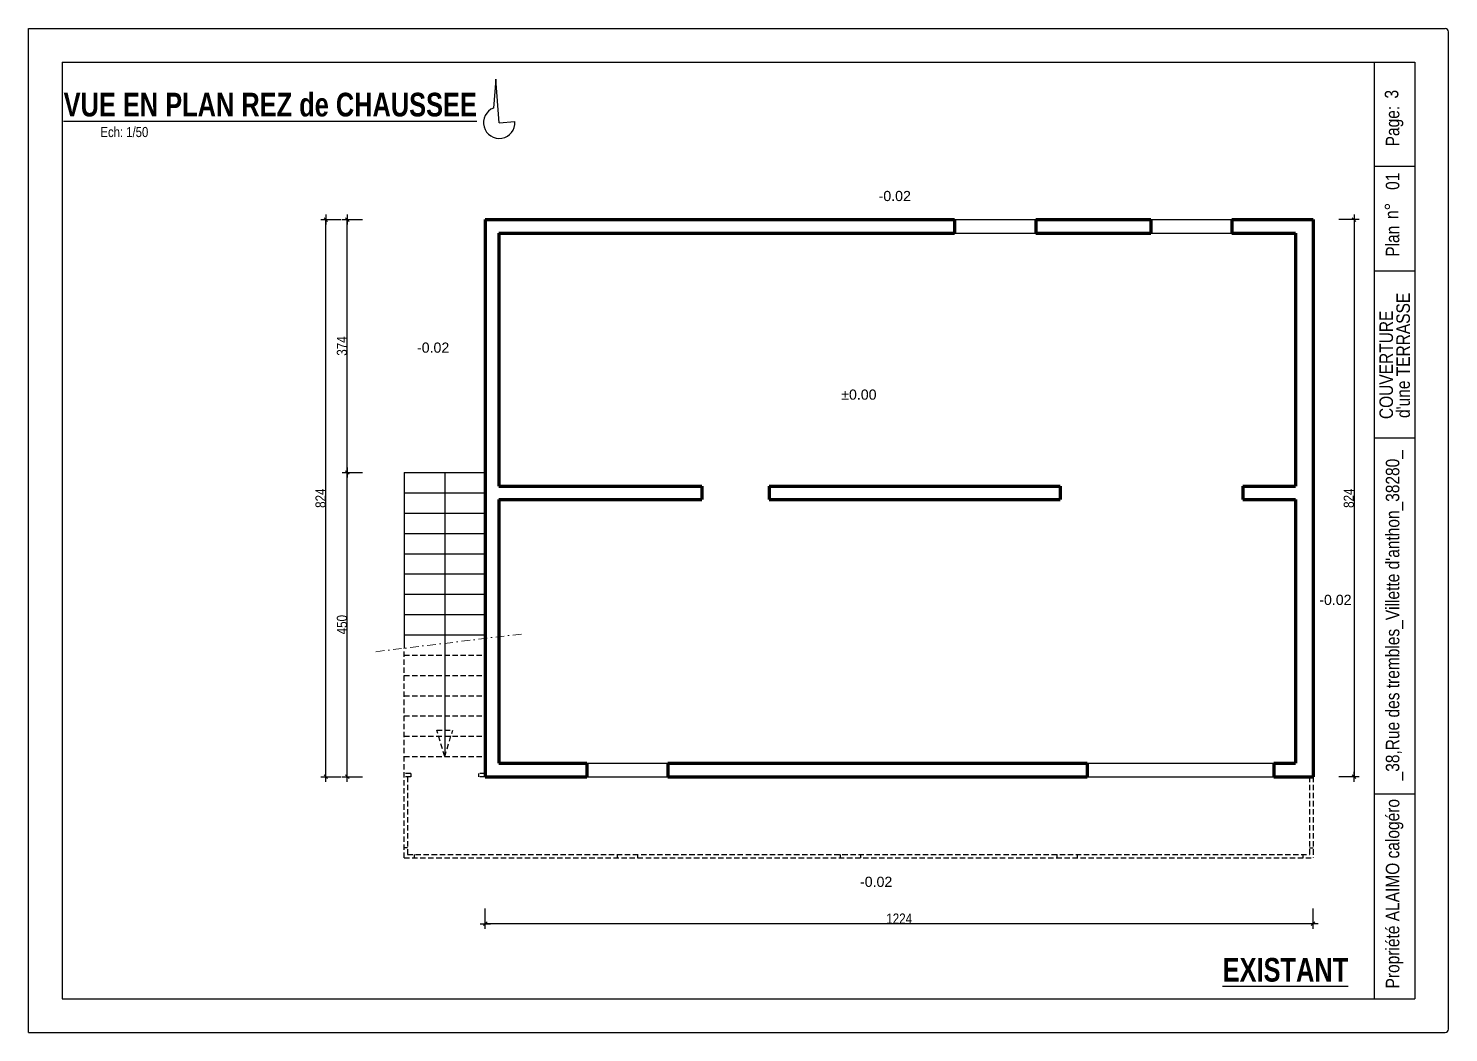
# Model space of a CAD drawing. Header units: centimetres. Extents: x 16433 to 114398, y -50094 to -12305.
# Drawn here: x 48609 to 50709, y -38629 to -37144 of the extents above; entities that cross this region are included whole.
import ezdxf
from ezdxf.enums import TextEntityAlignment as Align

# ---------------------------------------------------------------- set-up
doc = ezdxf.new("R2010")
doc.units = ezdxf.units.CM
doc.header["$LTSCALE"] = 0.5
doc.linetypes.add('CACHE2', pattern=[4.7625, 3.175, -1.5875])
doc.linetypes.add('TIRETPTX2', pattern=[50.8, 25.4, -12.7, 0, -12.7])
doc.layers.get('DEFPOINTS').update_dxf_attribs({"linetype": 'CONTINUOUS'})
for name, color, linetype in [('01_cote_gen', 4, 'CONTINUOUS'), ('01_fenetres', 171, 'CONTINUOUS'), ('01_linteaux', 2, 'CONTINUOUS'), ('01_texte', 230, 'CONTINUOUS'), ('AA_COTES', 2, 'CONTINUOUS')]:
    doc.layers.add(name, color=color, linetype=linetype)
doc.layers.add('01_murs_coup', color=5, linetype='CONTINUOUS', lineweight=60)
doc.layers.add('01_tram_axes', color=2, linetype='TIRETPTX2', lineweight=9)
doc.styles.add('ARIAL', font='arial.ttf')
doc.styles.add('impact', font='impact.ttf')
doc.styles.add('MATTE_TXT', font='arial.ttf')
doc.styles.add('STYLE2', font='ARIALN.TTF')
doc.dimstyles.new('JB50', dxfattribs={"dimscale": 0.1, "dimtxt": 150, "dimasz": 15, "dimexe": 0.1, "dimexo": 0.1, "dimgap": 0.09, "dimtad": 1, "dimdec": 1, "dimdsep": 46, "dimtxsty": 'STYLE2', "dimblk1": 'BOND_G', "dimblk2": 'BOND_D', "dimsah": 1, "dimcen": 1.5, "dimdle": 0.01, "dimse1": 1, "dimse2": 1, "dimclrd": 4, "dimclre": 2, "dimclrt": 6, "dimazin": 2, "dimtfac": 2.333333, "dimtdec": 1, "dimtix": 1, "dimtmove": 2, "dimatfit": 3, "dimldrblk": 'BOND_G', "dimfxl": 1, "dimtolj": 1, "dimtzin": 0, "dimarcsym": 0})

# ---------------------------------------------------------------- blocks, each defined once
blk = doc.blocks.new('BOND_G')
at = {"layer": 'AA_COTES', "color": 0}
for p, q in [((0, -5), (0, 15)), ((5, 0), (-5, 0)), ((1.8, 1.8), (-1.8, -1.8))]:
    blk.add_line(p, q, dxfattribs=at)
blk = doc.blocks.new('BOND_D')
at = {"layer": 'AA_COTES', "color": 0}
for p, q in [((5, 0), (-5, 0)), ((-1.8, -1.8), (1.8, 1.8)), ((0, 5), (0, -15))]:
    blk.add_line(p, q, dxfattribs=at)
blk = doc.blocks.new('*D4500')
at = {"layer": '01_cote_gen', "color": 4, "lineweight": -2, "transparency": 16777216}
blk.add_line((50506.8, -38467.9), (49285.8, -38467.9), dxfattribs=at)
at = {"layer": 'DEFPOINTS', "color": 0}
for p in [(49284.3, -38381.8), (50508.3, -38381.8), (49284.3, -38467.9)]:
    blk.add_point(p, dxfattribs=at)
at = {"layer": '01_cote_gen', "color": 4, "lineweight": -2, "transparency": 16777216, "xscale": 1.5, "yscale": 1.5, "zscale": 1.5, "rotation": 180}
blk.add_blockref('BOND_D', (49284.3, -38467.9), dxfattribs=at)
at = {"layer": '01_cote_gen', "color": 4, "lineweight": -2, "transparency": 16777216, "xscale": 1.5, "yscale": 1.5, "zscale": 1.5}
blk.add_blockref('BOND_G', (50508.3, -38467.9), dxfattribs=at)
at = {"layer": '01_cote_gen', "color": 6, "transparency": 16777216, "insert": (49896.3, -38460.3), "char_height": 15, "attachment_point": 5, "style": 'STYLE2'}
blk.add_mtext('\\A1;1224', dxfattribs=at)
blk = doc.blocks.new('*D4501')
at = {"layer": '01_cote_gen', "color": 4, "lineweight": -2, "transparency": 16777216}
blk.add_line((50568.9, -37428.1), (50568.9, -38249.1), dxfattribs=at)
at = {"layer": 'DEFPOINTS', "color": 0}
for p in [(50433.8, -37426.6), (50433.8, -38250.6), (50568.9, -38250.6)]:
    blk.add_point(p, dxfattribs=at)
at = {"layer": '01_cote_gen', "color": 4, "lineweight": -2, "transparency": 16777216, "xscale": 1.5, "yscale": 1.5, "zscale": 1.5}
for name, p, rotation in [('BOND_G', (50568.9, -37426.6), 90), ('BOND_D', (50568.9, -38250.6), 270)]:
    blk.add_blockref(name, p, dxfattribs=dict(at, rotation=rotation))
at = {"layer": '01_cote_gen', "color": 6, "transparency": 16777216, "insert": (50561.2, -37838.6), "char_height": 15, "attachment_point": 5, "rotation": 90, "style": 'STYLE2'}
blk.add_mtext('\\A1;824', dxfattribs=at)
blk = doc.blocks.new('*D4502')
at = {"layer": '01_murs_coup', "color": 4, "lineweight": -2, "ltscale": 2, "transparency": 16777216}
blk.add_line((49080.1, -38249.1), (49080.1, -37802.1), dxfattribs=at)
at = {"layer": 'DEFPOINTS', "color": 0, "ltscale": 2}
for p in [(49080.1, -37800.6), (49284.3, -37800.6), (49284.3, -38250.6)]:
    blk.add_point(p, dxfattribs=at)
at = {"layer": '01_murs_coup', "color": 4, "lineweight": -2, "ltscale": 2, "transparency": 16777216, "xscale": 1.5, "yscale": 1.5, "zscale": 1.5}
for name, p, rotation in [('BOND_D', (49080.1, -37800.6), 90), ('BOND_G', (49080.1, -38250.6), 270)]:
    blk.add_blockref(name, p, dxfattribs=dict(at, rotation=rotation))
at = {"layer": '01_murs_coup', "color": 6, "ltscale": 2, "transparency": 16777216, "insert": (49072.4, -38025.6), "char_height": 15, "attachment_point": 5, "rotation": 90, "style": 'STYLE2'}
blk.add_mtext('\\A1;450', dxfattribs=at)
blk = doc.blocks.new('*D4503')
at = {"layer": '01_murs_coup', "color": 4, "lineweight": -2, "ltscale": 2, "transparency": 16777216}
blk.add_line((49080.1, -37799.1), (49080.1, -37428.1), dxfattribs=at)
at = {"layer": 'DEFPOINTS', "color": 0, "ltscale": 2}
for p in [(49080.1, -37426.6), (49284.3, -37426.6), (49284.3, -37800.6)]:
    blk.add_point(p, dxfattribs=at)
at = {"layer": '01_murs_coup', "color": 4, "lineweight": -2, "ltscale": 2, "transparency": 16777216, "xscale": 1.5, "yscale": 1.5, "zscale": 1.5}
for name, p, rotation in [('BOND_D', (49080.1, -37426.6), 90), ('BOND_G', (49080.1, -37800.6), 270)]:
    blk.add_blockref(name, p, dxfattribs=dict(at, rotation=rotation))
at = {"layer": '01_murs_coup', "color": 6, "ltscale": 2, "transparency": 16777216, "insert": (49072.4, -37613.6), "char_height": 15, "attachment_point": 5, "rotation": 90, "style": 'STYLE2'}
blk.add_mtext('\\A1;374', dxfattribs=at)
blk = doc.blocks.new('*D4504')
at = {"layer": '01_murs_coup', "color": 4, "lineweight": -2, "ltscale": 2, "transparency": 16777216}
blk.add_line((49048.5, -38249.1), (49048.5, -37428.1), dxfattribs=at)
at = {"layer": 'DEFPOINTS', "color": 0, "ltscale": 2}
for p in [(49048.5, -37426.6), (49284.3, -37426.6), (49284.3, -38250.6)]:
    blk.add_point(p, dxfattribs=at)
at = {"layer": '01_murs_coup', "color": 4, "lineweight": -2, "ltscale": 2, "transparency": 16777216, "xscale": 1.5, "yscale": 1.5, "zscale": 1.5}
for name, p, rotation in [('BOND_D', (49048.5, -37426.6), 90), ('BOND_G', (49048.5, -38250.6), 270)]:
    blk.add_blockref(name, p, dxfattribs=dict(at, rotation=rotation))
at = {"layer": '01_murs_coup', "color": 6, "ltscale": 2, "transparency": 16777216, "insert": (49040.8, -37838.6), "char_height": 15, "attachment_point": 5, "rotation": 90, "style": 'STYLE2'}
blk.add_mtext('\\A1;824', dxfattribs=at)

msp = doc.modelspace()

# ---------------------------------------------------------------- linework, layer by layer
at = {"layer": '01_fenetres', "ltscale": 30}
for p, q in [((48658.71, -37193.865), (48658.71, -38578.865)), ((48658.71, -37193.865), (50658.71, -37193.865)), ((50598.71, -37193.865), (50598.71, -38578.865)), ((50658.71, -37193.865), (50658.71, -38578.865)), ((50658.71, -37347.997), (50598.71, -37347.997)), ((50658.71, -37503.014), (50598.71, -37503.014)), ((50658.71, -37749.931), (50598.71, -37749.931)), ((50658.71, -38276.465), (50598.71, -38276.465)), ((48658.71, -38578.865), (49608.71, -38578.865)), ((48658.71, -38578.865), (49608.71, -38578.865)), ((48658.71, -38578.865), (50658.71, -38578.865))]:
    msp.add_line(p, q, dxfattribs=at)
at = {"layer": '01_linteaux'}
for p, q in [((49978.259, -37426.649), (50098.259, -37426.649)), ((50268.259, -37426.649), (50388.259, -37426.649)), ((49978.259, -37446.649), (50098.259, -37446.649)), ((50268.259, -37446.649), (50388.259, -37446.649)), ((49164.259, -37800.649), (49284.259, -37800.649)), ((49164.259, -37800.649), (49164.259, -38060.525)), ((49224.259, -37800.649), (49224.259, -38220.649)), ((49164.259, -37830.649), (49284.259, -37830.649)), ((49164.259, -37860.649), (49284.259, -37860.649)), ((49164.259, -37890.649), (49284.259, -37890.649)), ((49164.259, -37920.649), (49284.259, -37920.649)), ((49164.259, -37950.649), (49284.259, -37950.649)), ((49164.259, -37980.649), (49284.259, -37980.649)), ((49164.259, -38010.649), (49284.259, -38010.649)), ((49164.259, -38040.649), (49284.259, -38040.649)), ((49434.259, -38230.649), (49554.259, -38230.649)), ((50174.259, -38230.649), (50450.259, -38230.649)), ((49434.259, -38250.649), (49554.259, -38250.649)), ((50174.259, -38250.649), (50450.259, -38250.649))]:
    msp.add_line(p, q, dxfattribs=at)
at = {"layer": '01_linteaux', "linetype": 'CACHE2', "ltscale": 5}
for p, q in [((49164.259, -38370.649), (49164.259, -38060.525)), ((49164.259, -38070.649), (49284.259, -38070.649)), ((49164.259, -38100.649), (49284.259, -38100.649)), ((49164.259, -38130.649), (49284.259, -38130.649)), ((49164.259, -38160.649), (49284.259, -38160.649)), ((49164.259, -38190.649), (49284.259, -38190.649)), ((49224.259, -38220.649), (49212.43, -38181.505)), ((49212.43, -38181.505), (49236.087, -38181.505)), ((49224.259, -38220.649), (49236.087, -38181.505)), ((49164.259, -38220.649), (49284.259, -38220.649)), ((49174.259, -38245.649), (49164.259, -38245.649)), ((49174.259, -38250.649), (49164.259, -38250.649)), ((49169.259, -38250.649), (49169.259, -38365.649)), ((49174.259, -38245.649), (49174.259, -38250.649)), ((49284.259, -38245.649), (49274.259, -38245.649)), ((49274.259, -38245.649), (49274.259, -38250.649)), ((49284.259, -38250.649), (49274.259, -38250.649)), ((50503.259, -38250.649), (50503.259, -38365.649)), ((50508.259, -38250.649), (50508.259, -38370.649)), ((49169.259, -38355.649), (49164.259, -38355.649)), ((49169.259, -38365.649), (50503.259, -38365.649)), ((49179.259, -38365.649), (49179.259, -38370.649)), ((49479.259, -38365.649), (49479.259, -38370.649)), ((49509.259, -38365.649), (49509.259, -38370.649)), ((49809.259, -38365.649), (49809.259, -38370.649)), ((49839.259, -38365.649), (49839.259, -38370.649)), ((50129.259, -38365.649), (50129.259, -38370.649)), ((50159.259, -38365.649), (50159.259, -38370.649)), ((50493.259, -38365.649), (50493.259, -38370.649)), ((50503.259, -38355.649), (50508.259, -38355.649)), ((49164.259, -38370.649), (50508.259, -38370.649))]:
    msp.add_line(p, q, dxfattribs=at)
at = {"layer": '01_murs_coup', "ltscale": 2}
for p, q in [((49284.259, -37426.649), (49284.259, -38250.649)), ((49284.259, -37426.649), (49978.259, -37426.649)), ((49978.259, -37426.649), (49978.259, -37446.649)), ((50098.259, -37426.649), (50098.259, -37446.649)), ((50098.259, -37426.649), (50268.259, -37426.649)), ((50268.259, -37426.649), (50268.259, -37446.649)), ((50388.259, -37426.649), (50388.259, -37446.649)), ((50388.259, -37426.649), (50508.259, -37426.649)), ((50508.259, -37426.649), (50508.259, -38250.649)), ((49304.259, -37446.649), (49304.259, -37820.649)), ((49304.259, -37446.649), (49978.259, -37446.649)), ((50098.259, -37446.649), (50268.259, -37446.649)), ((50388.259, -37446.649), (50482.259, -37446.649)), ((50482.259, -37446.649), (50482.259, -37820.649)), ((49304.259, -37820.649), (49604.259, -37820.649)), ((49604.259, -37820.649), (49604.259, -37840.649)), ((49704.259, -37820.649), (49704.259, -37840.649)), ((49704.259, -37820.649), (50134.259, -37820.649)), ((50134.259, -37820.649), (50134.259, -37840.649)), ((50404.259, -37820.649), (50404.259, -37840.649)), ((50404.259, -37820.649), (50482.259, -37820.649)), ((49304.259, -37840.649), (49604.259, -37840.649)), ((49304.259, -37840.649), (49304.259, -38230.649)), ((49704.259, -37840.649), (50134.259, -37840.649)), ((50404.259, -37840.649), (50482.259, -37840.649)), ((50482.259, -37840.649), (50482.259, -38230.649)), ((49304.259, -38230.649), (49434.259, -38230.649)), ((49434.259, -38230.649), (49434.259, -38250.649)), ((49554.259, -38230.649), (49554.259, -38250.649)), ((49554.259, -38230.649), (50174.259, -38230.649)), ((50174.259, -38230.649), (50174.259, -38250.649)), ((50450.259, -38230.649), (50450.259, -38250.649)), ((50450.259, -38230.649), (50482.259, -38230.649)), ((49284.259, -38250.649), (49434.259, -38250.649)), ((49554.259, -38250.649), (50174.259, -38250.649)), ((50450.259, -38250.649), (50508.259, -38250.649))]:
    msp.add_line(p, q, dxfattribs=at)
at = {"layer": '01_texte', "ltscale": 30}
for p, q in [((48608.71, -37143.865), (49658.71, -37143.865)), ((48608.71, -37143.865), (50703.71, -37143.865)), ((48608.71, -38628.865), (48608.71, -37143.865)), ((50708.71, -38623.865), (50708.71, -37148.865)), ((48608.71, -38628.865), (50703.71, -38628.865))]:
    msp.add_line(p, q, dxfattribs=at)
at = {"layer": '01_texte'}
for p, q in [((49300.124, -37219.002), (49296.577, -37261.579)), ((49304.862, -37283.327), (49300.124, -37219.002)), ((49304.862, -37283.327), (49328.072, -37281.617))]:
    msp.add_line(p, q, dxfattribs=at)
at = {"layer": '01_texte', "ltscale": 30}
for centre, start, end in [((50703.71, -37148.865), 0, 90), ((50703.71, -38623.865), 270, 0)]:
    msp.add_arc(centre, 5, start, end, dxfattribs=at)
at = {"layer": '01_texte'}
msp.add_arc((49304.862, -37283.327), 23.273, 110.854184, 4.213144, dxfattribs=at)
at = {"layer": '01_tram_axes', "linetype": 'TIRETPTX2'}
msp.add_line((49122.568, -38065.597), (49339.405, -38039.216), dxfattribs=at)

# ---------------------------------------------------------------- texts
at = {"layer": '01_texte', "style": 'impact'}
for s, p in [('%%UVUE EN PLAN REZ de CHAUSSEE', (48966.325, -37284.541)), ('%%UEXISTANT', (50467.436, -38563.946))]:
    msp.add_text(s, height=35, dxfattribs=at).set_placement(p, align=Align.BOTTOM_CENTER)
at = {"layer": '01_texte', "style": 'STYLE2'}
for s, p in [('3', (50634.419, -37247.598)), ('Page:', (50635.861, -37318.283)), ('  01', (50635.861, -37395.417)), ('n%%D', (50634.419, -37425.76)), ('Plan', (50635.861, -37481.522)), ("  d'une TERRASSE", (50651.472, -37732.735)), ('COUVERTURE ', (50626.471, -37721.591)), ("_38,Rue des trembles_Villette d'anthon_38280_", (50635.861, -38255.892)), ('Propriété ALAIMO calogéro', (50635.861, -38563.569))]:
    msp.add_text(s, height=20, rotation=90, dxfattribs=at).set_placement(p)
at = {"layer": '01_texte', "style": 'MATTE_TXT', "width": 0.8}
msp.add_text('Ech: 1/50', height=15, dxfattribs=at).set_placement((48750.586, -37309.101), align=Align.BOTTOM_CENTER)
at = {"layer": '01_texte', "style": 'ARIAL'}
for s, p in [('-0.02', (49865.875, -37399.198)), ('-0.02', (49183.284, -37623.431)), ('%%P0.00', (49810.573, -37692.912)), ('-0.02', (50517.456, -37996.456)), ('-0.02', (49838.386, -38413.398))]:
    msp.add_text(s, height=15, dxfattribs=at).set_placement(p)

# ---------------------------------------------------------------- dimensions: what is measured, and where the dimension line sits
at = {"layer": '01_cote_gen'}
dim = msp.add_linear_dim(base=(50568.85, -38250.649), p1=(50433.8, -37426.649), p2=(50433.8, -38250.649), angle=90, dimstyle='JB50', dxfattribs=at)
dim.commit()
dim.dimension.update_dxf_attribs({"geometry": '*D4501', "text_midpoint": (50561.182, -37838.649)})
dim = msp.add_linear_dim(base=(49284.259, -38467.856), p1=(50508.259, -38381.827), p2=(49284.259, -38381.827), dimstyle='JB50', dxfattribs=at)
dim.commit()
dim.dimension.update_dxf_attribs({"geometry": '*D4500', "text_midpoint": (49896.259, -38460.316)})
at = {"layer": '01_murs_coup', "ltscale": 2}
for base, p1, p2, picture, middle in [((49048.473, -37426.649), (49284.259, -38250.649), (49284.259, -37426.649), '*D4504', (49040.806, -37838.649)), ((49080.111, -37426.649), (49284.259, -37800.649), (49284.259, -37426.649), '*D4503', (49072.443, -37613.649)), ((49080.111, -37800.649), (49284.259, -38250.649), (49284.259, -37800.649), '*D4502', (49072.443, -38025.649))]:
    dim = msp.add_linear_dim(base=base, p1=p1, p2=p2, angle=90, dimstyle='JB50', dxfattribs=at)
    dim.commit()
    dim.dimension.update_dxf_attribs({"geometry": picture, "text_midpoint": middle})

doc.saveas('drawing.dxf')
